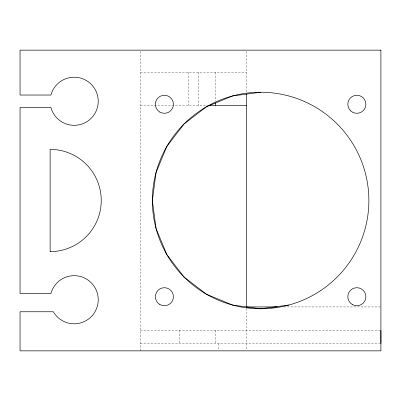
<?xml version="1.0" encoding="UTF-8"?>
<svg xmlns="http://www.w3.org/2000/svg" width="401" height="401" viewBox="0 0 401 401"><rect width="100%" height="100%" fill="white"/><g stroke="black" fill="none" stroke-linecap="round" stroke-linejoin="round"><path stroke-width="0.3" stroke-dasharray="2 1.5" d="M140.385 72.396L246.695 72.396M140.385 105.473L207.913 105.473M283.933 306.925L380.905 306.925M140.385 330.409L380.95 330.409M140.385 343.637L379.702 343.637M246.695 51.378L246.695 93.458M246.695 308.479L246.695 349.652M218.224 343.637L218.224 349.652M215.512 72.396L215.512 101.137M215.512 330.409L215.512 343.637M198.69 72.396L198.69 105.473M188.45 72.396L188.45 105.473M179.427 330.409L179.427 343.637M140.385 51.378L140.385 350.855"/><path stroke-width="0.6" d="M260.62 92.245L232.6 95.934L206.49 106.746L184.069 123.949L166.866 146.37L156.054 172.48L152.365 200.5L156.054 228.52L166.866 254.63L184.069 277.051L206.49 294.254L232.6 305.066L260.62 308.755L288.64 305.066M208.43 105.473L246.695 105.473M246.695 306.925L277.281 306.925M380.905 330.409L380.905 343.637M246.695 93.999L246.695 307.226M215.512 102.977L215.512 105.473M380.905 50.145L20.05 50.145L20.05 95.037L50.942 95.037A24.055 24.055 0 0 1 87.974 81.558A24.055 24.055 0 0 1 87.974 120.972A24.055 24.055 0 0 1 50.942 107.493L20.05 107.493L20.05 293.507L50.942 293.507A24.055 24.055 0 0 1 86.205 278.901A24.055 24.055 0 0 1 91.187 316.745A24.055 24.055 0 0 1 53.343 311.762L20.05 311.762L20.05 350.855L380.905 350.855L380.905 50.145M50.12 251.622L50.12 149.378A51.122 51.122 0 0 1 101.242 200.5A51.122 51.122 0 0 1 50.12 251.622M184.069 277.051A108.255 108.255 0 0 0 365.186 228.52A108.255 108.255 0 0 0 232.6 95.934A108.255 108.255 0 0 0 184.069 277.051M159.884 112.085A9.022 9.022 0 0 0 173.412 104.27A9.022 9.022 0 0 0 159.884 96.461A9.022 9.022 0 0 0 159.884 112.085M159.884 304.539A9.022 9.022 0 0 0 173.412 296.73A9.022 9.022 0 0 0 159.884 288.915A9.022 9.022 0 0 0 159.884 304.539M352.339 304.539A9.022 9.022 0 0 0 365.867 296.73A9.022 9.022 0 0 0 352.339 288.915A9.022 9.022 0 0 0 352.339 304.539M350.574 110.751A9.022 9.022 0 0 0 365.597 106.465A9.022 9.022 0 0 0 354.374 95.598A9.022 9.022 0 0 0 350.574 110.751"/></g></svg>
